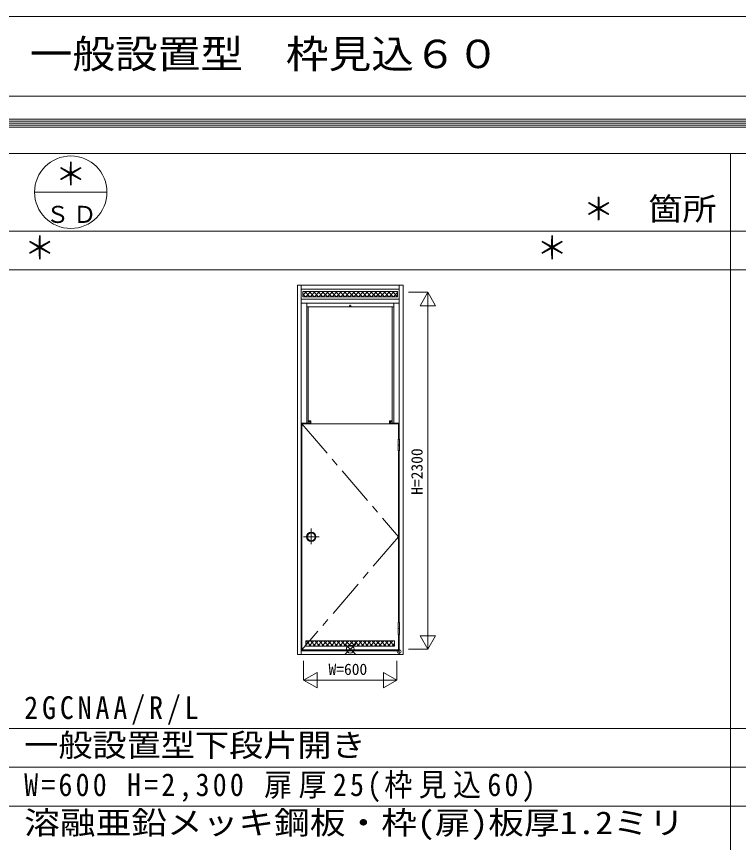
# Model space of a CAD drawing. Units: millimetres, scale not verified. Extents: x -14862 to 14850, y -10512 to 10500.
# Drawn here: x -9249 to -4599, y 5178 to 10500 of the extents above; entities that cross this region are included whole.
import ezdxf
from ezdxf.enums import TextEntityAlignment as Align

# ---------------------------------------------------------------- set-up
doc = ezdxf.new("R2010")
doc.units = ezdxf.units.MM
doc.header["$LTSCALE"] = 50
doc.header["$PDMODE"] = 32
doc.header["$PDSIZE"] = 25
doc.linetypes.add('CHAIN1', pattern=[8, 5, -1, 1, -1])
doc.layers.add('0-0_0', color=7, linetype='Continuous')
for name, color, linetype, lineweight in [('0-1_USER1', 7, 'Continuous', 9), ('0-3_YKK_11', 7, 'Continuous', 9), ('0-4_YKK_12', 2, 'Continuous', 9), ('0-5_YSS_K', 4, 'Continuous', 9), ('0-6_YKK_13', 3, 'Continuous', 9)]:
    doc.layers.add(name, color=color, linetype=linetype, lineweight=lineweight)
doc.styles.add('ＭＳ ゴシック', font='')
doc.styles.get('ＭＳ ゴシック').set_extended_font_data('MS Gothic')

msp = doc.modelspace()

# ---------------------------------------------------------------- linework, layer by layer
at = {"layer": '0-1_USER1'}
for p, q in [((-14850, 10500), (14850, 10500)), ((-14340.23, 9987.41), (14340.79, 9987.41)), ((-14190.23, 9837.97), (14190.23, 9837.97)), ((-14177.82, 9825.57), (14177.82, 9825.57)), ((-14164.85, 9812.59), (14165.42, 9812.59)), ((-14152.44, 9799.62), (14152.45, 9799.62)), ((-14140.04, 9787.22), (14140.04, 9787.22)), ((-13949.96, 9617.94), (13950.04, 9617.94)), ((-4649.96, -8247.06), (-4649.96, 9617.94)), ((-9133.29, 9367.94), (-8666.63, 9367.94)), ((-13949.96, 9117.94), (13950.04, 9117.94)), ((-13949.96, 8867.94), (13950.04, 8867.94)), ((-13949.96, 5912.94), (13950.04, 5912.94)), ((-13949.96, 5662.94), (13950.04, 5662.94)), ((-13949.96, 5412.94), (13950.04, 5412.94))]:
    msp.add_line(p, q, dxfattribs=at)
msp.add_circle((-8899.96, 9367.94), 233.33, dxfattribs=at)
at = {"layer": '0-3_YKK_11'}
for p, q in [((-7135.32, 6388.08), (-7064.61, 6458.79)), ((-7135.32, 6458.79), (-7064.61, 6388.08))]:
    msp.add_line(p, q, dxfattribs=at)
msp.add_circle((-7099.96, 6423.44), 25, dxfattribs=at)
at = {"layer": '0-4_YKK_12'}
for p, q in [((-6724.96, 8723.44), (-6599.96, 8723.44)), ((-6599.96, 8723.44), (-6649.96, 8636.83)), ((-6599.96, 8723.44), (-6599.96, 6423.44)), ((-6549.96, 8636.83), (-6599.96, 8723.44)), ((-6649.96, 8636.83), (-6549.96, 8636.83)), ((-6724.96, 6423.44), (-6599.96, 6423.44)), ((-7399.96, 6348.43), (-7399.96, 6223.44)), ((-6799.96, 6348.43), (-6799.96, 6223.44)), ((-7313.36, 6273.44), (-7313.36, 6173.44)), ((-6886.56, 6273.44), (-6886.56, 6173.44)), ((-7399.96, 6223.44), (-6799.96, 6223.44))]:
    msp.add_line(p, q, dxfattribs=at)
msp.add_lwpolyline([(-6599.96, 6423.44), (-6649.96, 6510.04), (-6549.96, 6510.04)], close=True, dxfattribs=at)
for points in [[(-7313.36, 6173.44), (-7399.96, 6223.44), (-7313.36, 6273.44)], [(-6886.56, 6173.44), (-6799.96, 6223.44), (-6886.56, 6273.44)]]:
    msp.add_lwpolyline(points, dxfattribs=at)
at = {"layer": '0-5_YSS_K'}
for p, q in [((-7439.96, 8768.44), (-7439.96, 6388.44)), ((-7439.96, 8768.44), (-6759.96, 8768.44)), ((-7414.96, 8768.44), (-7414.96, 6388.44)), ((-7414.96, 8743.44), (-6784.96, 8743.44)), ((-6784.96, 8768.44), (-6784.96, 7776.44)), ((-6759.96, 6388.44), (-6759.96, 8768.44)), ((-6784.96, 8678.44), (-7414.96, 8678.44)), ((-7404.96, 8727.44), (-6794.96, 8727.44)), ((-7404.96, 8727.44), (-7404.96, 8694.44)), ((-7404.96, 8704.69), (-7382.22, 8727.44)), ((-7404.96, 8710.72), (-7388.68, 8694.44)), ((-6794.96, 8694.44), (-7404.96, 8694.44)), ((-7393.39, 8727.44), (-7360.39, 8694.44)), ((-7386.93, 8694.44), (-7353.93, 8727.44)), ((-7365.11, 8727.44), (-7332.11, 8694.44)), ((-7358.65, 8694.44), (-7325.65, 8727.44)), ((-7336.82, 8727.44), (-7303.82, 8694.44)), ((-7330.36, 8694.44), (-7297.36, 8727.44)), ((-7308.54, 8727.44), (-7275.54, 8694.44)), ((-7302.08, 8694.44), (-7269.08, 8727.44)), ((-7280.26, 8727.44), (-7247.26, 8694.44)), ((-7273.79, 8694.44), (-7240.79, 8727.44)), ((-7251.97, 8727.44), (-7218.97, 8694.44)), ((-7245.51, 8694.44), (-7212.51, 8727.44)), ((-7223.69, 8727.44), (-7190.69, 8694.44)), ((-7217.22, 8694.44), (-7184.23, 8727.44)), ((-7195.4, 8727.44), (-7162.4, 8694.44)), ((-7188.94, 8694.44), (-7155.94, 8727.44)), ((-7167.12, 8727.44), (-7134.12, 8694.44)), ((-7160.66, 8694.44), (-7127.66, 8727.44)), ((-7138.83, 8727.44), (-7105.83, 8694.44)), ((-7132.37, 8694.44), (-7099.37, 8727.44)), ((-7110.55, 8727.44), (-7077.55, 8694.44)), ((-7104.09, 8694.44), (-7071.09, 8727.44)), ((-7082.27, 8727.44), (-7049.27, 8694.44)), ((-7075.8, 8694.44), (-7042.8, 8727.44)), ((-7053.98, 8727.44), (-7020.98, 8694.44)), ((-7047.52, 8694.44), (-7014.52, 8727.44)), ((-7025.7, 8727.44), (-6992.7, 8694.44)), ((-7019.23, 8694.44), (-6986.23, 8727.44)), ((-6997.41, 8727.44), (-6964.41, 8694.44)), ((-6990.95, 8694.44), (-6957.95, 8727.44)), ((-6969.13, 8727.44), (-6936.13, 8694.44)), ((-6962.67, 8694.44), (-6929.67, 8727.44)), ((-6940.84, 8727.44), (-6907.84, 8694.44)), ((-6934.38, 8694.44), (-6901.38, 8727.44)), ((-6912.56, 8727.44), (-6879.56, 8694.44)), ((-6906.1, 8694.44), (-6873.1, 8727.44)), ((-6884.28, 8727.44), (-6851.28, 8694.44)), ((-6877.81, 8694.44), (-6844.81, 8727.44)), ((-6855.99, 8727.44), (-6822.99, 8694.44)), ((-6849.53, 8694.44), (-6816.53, 8727.44)), ((-6827.71, 8727.44), (-6794.96, 8694.69)), ((-6821.25, 8694.44), (-6794.96, 8720.72)), ((-6794.96, 8727.44), (-6794.96, 8694.44)), ((-7414.96, 8653.44), (-6784.96, 8653.44)), ((-7379.96, 7879.44), (-7379.96, 8653.44)), ((-7379.96, 8628.43), (-6819.96, 8628.43)), ((-7369.96, 7879.44), (-7369.96, 8628.43)), ((-6829.96, 7879.44), (-6829.96, 8628.43)), ((-6819.96, 7879.44), (-6819.96, 8653.44)), ((-7352.96, 7879.44), (-7414.96, 7879.44)), ((-7352.96, 7894.44), (-7369.96, 7894.44)), ((-7352.96, 7879.44), (-7352.96, 7894.44)), ((-6846.96, 7894.44), (-6829.96, 7894.44)), ((-6846.96, 7879.44), (-6846.96, 7894.44)), ((-6846.96, 7879.44), (-6784.96, 7879.44)), ((-7410.96, 7876.44), (-7410.96, 6418.44)), ((-7410.96, 7876.44), (-6788.96, 7876.44)), ((-6788.96, 7876.44), (-6788.96, 7776.44)), ((-6788.96, 7700.44), (-6788.96, 6594.44)), ((-6784.96, 7700.44), (-6784.96, 6594.44)), ((-6788.96, 6518.44), (-6788.96, 6418.44)), ((-6784.96, 6518.44), (-6784.96, 6388.44)), ((-7385.96, 6453.12), (-7362.65, 6476.44)), ((-7385.96, 6476.44), (-6813.96, 6476.44)), ((-7385.96, 6476.44), (-7385.96, 6443.44)), ((-7385.96, 6443.44), (-6813.96, 6443.44)), ((-7384.68, 6476.44), (-7351.68, 6443.44)), ((-7367.36, 6443.44), (-7334.36, 6476.44)), ((-7356.39, 6476.44), (-7323.39, 6443.44)), ((-7339.08, 6443.44), (-7306.08, 6476.44)), ((-7328.11, 6476.44), (-7295.11, 6443.44)), ((-7310.79, 6443.44), (-7277.79, 6476.44)), ((-7299.82, 6476.44), (-7266.82, 6443.44)), ((-7282.51, 6443.44), (-7249.51, 6476.44)), ((-7271.54, 6476.44), (-7238.54, 6443.44)), ((-7254.22, 6443.44), (-7221.22, 6476.44)), ((-7243.25, 6476.44), (-7210.26, 6443.44)), ((-7225.94, 6443.44), (-7192.94, 6476.44)), ((-7214.97, 6476.44), (-7181.97, 6443.44)), ((-7197.66, 6443.44), (-7164.66, 6476.44)), ((-7186.69, 6476.44), (-7153.69, 6443.44)), ((-7169.37, 6443.44), (-7136.37, 6476.44)), ((-7158.4, 6476.44), (-7125.4, 6443.44)), ((-7141.09, 6443.44), (-7108.09, 6476.44)), ((-7130.12, 6476.44), (-7097.12, 6443.44)), ((-7112.8, 6443.44), (-7079.8, 6476.44)), ((-7101.83, 6476.44), (-7068.83, 6443.44)), ((-7084.52, 6443.44), (-7051.52, 6476.44)), ((-7073.55, 6476.44), (-7040.55, 6443.44)), ((-7056.24, 6443.44), (-7023.23, 6476.44)), ((-7045.27, 6476.44), (-7012.26, 6443.44)), ((-7027.95, 6443.44), (-6994.95, 6476.44)), ((-7016.98, 6476.44), (-6983.98, 6443.44)), ((-6999.67, 6443.44), (-6966.67, 6476.44)), ((-6988.7, 6476.44), (-6955.7, 6443.44)), ((-6971.38, 6443.44), (-6938.38, 6476.44)), ((-6960.41, 6476.44), (-6927.41, 6443.44)), ((-6943.1, 6443.44), (-6910.1, 6476.44)), ((-6932.13, 6476.44), (-6899.13, 6443.44)), ((-6914.81, 6443.44), (-6881.81, 6476.44)), ((-6903.84, 6476.44), (-6870.84, 6443.44)), ((-6886.53, 6443.44), (-6853.53, 6476.44)), ((-6875.56, 6476.44), (-6842.56, 6443.44)), ((-6858.25, 6443.44), (-6825.25, 6476.44)), ((-6847.28, 6476.44), (-6814.27, 6443.44)), ((-6829.96, 6443.44), (-6813.96, 6459.44)), ((-6823.99, 6476.44), (-6823.96, 6476.41)), ((-6813.96, 6476.44), (-6813.96, 6443.44)), ((-7439.96, 6388.44), (-6759.96, 6388.44)), ((-7414.96, 6413.44), (-6784.96, 6413.44)), ((-7410.96, 6418.44), (-6788.96, 6418.44)), ((-7410.96, 6413.44), (-6784.96, 6413.44))]:
    msp.add_line(p, q, dxfattribs=at)
at = {"layer": '0-5_YSS_K', "linetype": 'CHAIN1'}
for p, q in [((-7106.75, 8634.84), (-7093.17, 8634.84)), ((-7099.98, 8627.51), (-7099.98, 8642.79)), ((-7352.17, 7889.44), (-7365.75, 7889.44)), ((-7358.94, 7882.11), (-7358.94, 7897.39)), ((-6847.75, 7889.44), (-6834.17, 7889.44)), ((-6840.98, 7882.11), (-6840.98, 7897.39)), ((-7410.96, 7876.44), (-6788.96, 7147.44)), ((-6788.96, 7147.44), (-7410.96, 6418.44))]:
    msp.add_line(p, q, dxfattribs=at)
at = {"layer": '0-5_YSS_K'}
for centre in [(-7099.98, 8634.84), (-7358.94, 7889.44), (-6840.98, 7889.44)]:
    msp.add_circle(centre, 2.5, dxfattribs=at)
msp.add_point((-6784.96, 6408.44), dxfattribs=at)
at = {"layer": '0-6_YKK_13'}
for p, q in [((-6791.96, 7776.44), (-6791.96, 7700.44)), ((-6791.96, 7776.44), (-6781.96, 7776.44)), ((-6781.96, 7776.44), (-6781.96, 7700.44)), ((-6791.96, 7738.44), (-6781.96, 7738.44)), ((-6791.96, 7700.44), (-6781.96, 7700.44)), ((-6791.96, 6594.44), (-6781.96, 6594.44)), ((-6791.96, 6594.44), (-6791.96, 6518.44)), ((-6791.96, 6556.44), (-6781.96, 6556.44)), ((-6781.96, 6594.44), (-6781.96, 6518.44)), ((-6791.96, 6518.44), (-6781.96, 6518.44))]:
    msp.add_line(p, q, dxfattribs=at)
at = {"layer": '0-6_YKK_13', "linetype": 'CHAIN1'}
for p, q in [((-7350.9, 7201.1), (-7350.9, 7100.01)), ((-7400.51, 7147.44), (-7299.42, 7147.44))]:
    msp.add_line(p, q, dxfattribs=at)
at = {"layer": '0-6_YKK_13'}
for radius in [30, 25]:
    msp.add_circle((-7350.9, 7147.44), radius, dxfattribs=at)

# ---------------------------------------------------------------- texts
at = {"layer": '0-0_0', "color": 3, "style": 'ＭＳ ゴシック', "width": 1.1}
msp.add_text('ＢＳＤＧＡＳ５２\u3000ガスチャンバー\u3000一般設置型\u3000枠見込６０', height=183.3, dxfattribs=at).set_placement((-13840.22, 10112.41), align=Align.BOTTOM_LEFT)
at = {"layer": '0-0_0', "style": 'ＭＳ ゴシック'}
for p in [(-8999.96, 9367.94), (-5599.96, 9142.94), (-9199.96, 8892.94), (-5899.96, 8892.94)]:
    msp.add_text('＊', height=146.6, dxfattribs=at).set_placement(p, align=Align.BOTTOM_LEFT)
for s, width, p in [('一般設置型下段片開き', 1.1, (-9199.96, 5687.94)), ('溶融亜鉛メッキ鋼板・枠(扉)板厚1.2ミリ', 1.15, (-9199.96, 5187.94))]:
    msp.add_text(s, height=146.6, dxfattribs=dict(at, width=width)).set_placement(p, align=Align.BOTTOM_LEFT)
at = {"layer": '0-0_0', "char_height": 146.6, "attachment_point": 7, "style": 'ＭＳ ゴシック'}
for s, insert in [('\\T1.28;\\W0.9;2GCNAA/R/L', (-9199.96, 5937.94)), ('\\T1.23;\\W0.9;W=600\\~H=2,300\\~扉厚25(枠見込60)', (-9199.96, 5437.94))]:
    msp.add_mtext(s, dxfattribs=dict(at, insert=insert))
at = {"layer": '0-1_USER1', "style": 'ＭＳ ゴシック', "width": 1.1}
msp.add_text('箇所', height=146.6, dxfattribs=at).set_placement((-5179.96, 9142.94), align=Align.BOTTOM_LEFT)
at = {"layer": '0-1_USER1', "insert": (-9059.96, 9167.94), "char_height": 110, "attachment_point": 7, "style": 'ＭＳ ゴシック'}
msp.add_mtext('\\T1.17;ＳＤ', dxfattribs=at)
at = {"layer": '0-4_YKK_12', "color": 4, "style": 'ＭＳ ゴシック'}
msp.add_text('H=2300', height=73.31, rotation=90, dxfattribs=at).set_placement((-6611.96, 7418.44), align=Align.BOTTOM_LEFT)
msp.add_text('W=600', height=73.31, dxfattribs=at).set_placement((-7239.96, 6235.44), align=Align.BOTTOM_LEFT)

doc.saveas('drawing.dxf')
